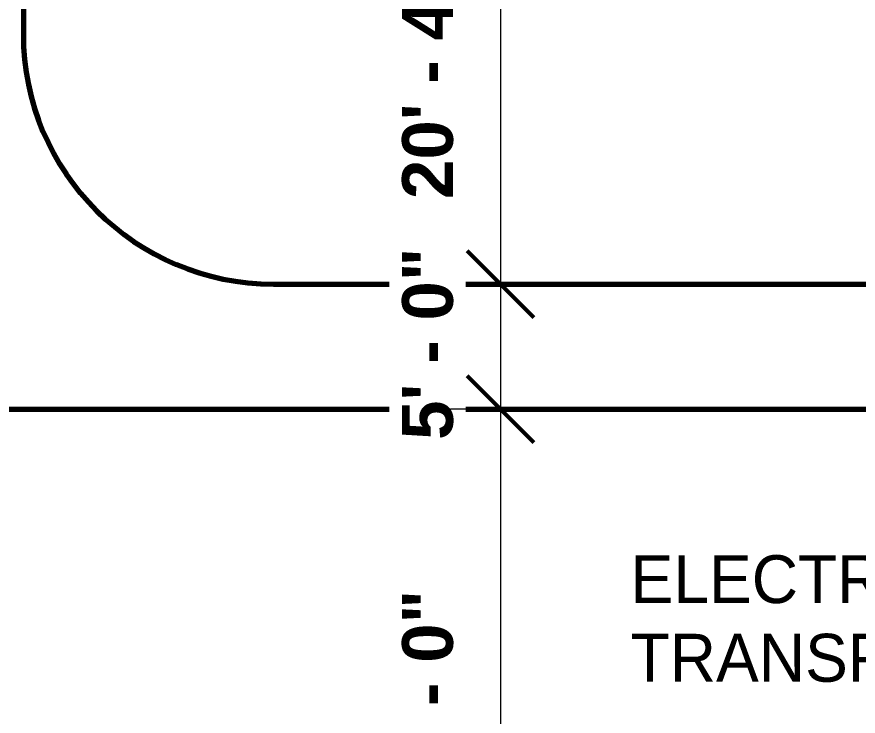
# Model space of a CAD drawing. Header units: inches. Extents: x 20001 to 27263, y -26025 to -18997.
# Drawn here: x 22055 to 22458.5, y -23250.4 to -22914.8 of the extents above; entities that cross this region are included whole.
import ezdxf

# ---------------------------------------------------------------- set-up
doc = ezdxf.new("R2010")
doc.units = ezdxf.units.IN
doc.header["$MEASUREMENT"] = 0
for name, color, linetype, lineweight in [('A-ANNO-DIMS', 211, 'Continuous', 9), ('A-ANNO-DIMS-256', 211, 'Continuous', 9), ('A-SITE-ROAD', 130, 'Continuous', 70), ('A-SITE-SWLK', 140, 'Continuous', 70), ('C-TOPO', 7, 'Continuous', 13), ('Conc', 7, 'Continuous', 70), ('G-ANNO-TEXT', 231, 'Continuous', 9)]:
    doc.layers.add(name, color=color, linetype=linetype, lineweight=lineweight)
doc.styles.add('Arial_B', font='arialbd.ttf', dxfattribs={"height": 24.354149})
doc.styles.add('Century Gothic', font='GOTHIC.TTF', dxfattribs={"height": 22.993789})
doc.dimstyles.new('OD_Dimension_1', dxfattribs={"dimscale": 12, "dimtxt": 24, "dimasz": 2.666667, "dimexe": 2, "dimexo": 1.333333, "dimgap": 1.333333, "dimtad": 1, "dimdec": 3, "dimrnd": 0.125, "dimzin": 1, "dimdsep": 46, "dimlunit": 4, "dimtxsty": 'Arial_B', "dimblk1": 'OBLIQUE', "dimblk2": 'OBLIQUE', "dimsah": 1, "dimcen": 0.09, "dimdle": 2, "dimazin": 0, "dimtfac": 1, "dimtdec": 4, "dimtix": 1, "dimtmove": 0, "dimatfit": 3, "dimfxl": 1, "dimtvp": 1, "dimtfill": 1, "dimfrac": 2, "dimtolj": 1, "dimtzin": 0, "dimlwd": 13, "dimlwe": 13, "dimarcsym": 2})

# ---------------------------------------------------------------- blocks, each defined once
blk = doc.blocks.new('DIMBLOCK49-Site Plan - Phase 1')
at = {"layer": 'A-ANNO-DIMS-256', "lineweight": 13}
for p, q in [((22143.52, -23382.67), (22142.29, -23550.66)), ((22149.97, -23406.72), (22119.34, -23406.49)), ((22143.34, -23406.67), (22149.97, -23406.72)), ((22149.09, -23526.71), (22118.46, -23526.49)), ((22142.46, -23526.66), (22149.09, -23526.71))]:
    blk.add_line(p, q, dxfattribs=at)
at = {"layer": 'A-ANNO-DIMS-256', "lineweight": 50}
for p, q in [((22143.34, -23406.67), (22127.46, -23390.55)), ((22143.34, -23406.67), (22159.23, -23422.78)), ((22142.46, -23526.66), (22126.58, -23510.55)), ((22142.46, -23526.66), (22158.35, -23542.78))]:
    blk.add_line(p, q, dxfattribs=at)
at = {"layer": 'A-ANNO-DIMS-256', "color": 0, "lineweight": 13, "attachment_point": 1, "rotation": 89.5803, "line_spacing_factor": 0.938532, "style": 'Arial_B', "bg_fill": 3, "box_fill_scale": 1.25, "bg_fill_color": 0, "bg_fill_transparency": 0}
for s, insert, char_height, width in [('(SIDE YARD SETBACK)', (22164.44, -23651.21), 24.3541, 442.5143), ('10\' - 0"', (22095.3, -23520.22), 24.354, 129.3714)]:
    blk.add_mtext(s, dxfattribs=dict(at, insert=insert, char_height=char_height, width=width))
blk = doc.blocks.new('_Oblique')
at = {"color": 0, "linetype": 'ByBlock', "lineweight": -2}
blk.add_line((-0.5, -0.5), (0.5, 0.5), dxfattribs=at)
blk = doc.blocks.new('DIMBLOCK79-Site Plan - Phase 1')
at = {"layer": 'A-ANNO-DIMS-256', "lineweight": 50}
for p, q in [((21773.57, -22798.8), (21757.57, -22782.8)), ((21773.57, -22798.8), (21789.57, -22814.8)), ((21773.57, -23526.05), (21757.57, -23510.05)), ((21773.57, -23526.05), (21789.57, -23542.05))]:
    blk.add_line(p, q, dxfattribs=at)
at = {"layer": 'A-ANNO-DIMS-256', "lineweight": 13}
for p, q in [((22042.14, -22798.8), (21749.57, -22798.8)), ((21773.57, -23550.05), (21773.57, -22798.8)), ((21773.57, -22798.8), (22042.14, -22798.8)), ((22042.14, -23526.05), (21749.57, -23526.05)), ((21773.57, -23526.05), (22042.14, -23526.05))]:
    blk.add_line(p, q, dxfattribs=at)
at = {"layer": 'A-ANNO-DIMS-256', "color": 0, "lineweight": 13, "insert": (21726.36, -23243.76), "char_height": 24.3541, "width": 195.2, "attachment_point": 1, "rotation": 90, "line_spacing_factor": 0.938532, "style": 'Arial_B', "bg_fill": 3, "box_fill_scale": 1.25, "bg_fill_color": 0, "bg_fill_transparency": 0}
blk.add_mtext('60\' - 7 1/4"', dxfattribs=at)
blk = doc.blocks.new('DIMBLOCK103-Site Plan - Phase 1')
at = {"layer": 'A-ANNO-DIMS-256', "lineweight": 13}
for p, q in [((22287.01, -22774.8), (22287.01, -23043.09)), ((22293.64, -22798.8), (22263.01, -22798.8)), ((22287.01, -22798.8), (22293.64, -22798.8)), ((22293.64, -23043.09), (22263.01, -23043.09)), ((22287.01, -23043.09), (22293.64, -23043.09))]:
    blk.add_line(p, q, dxfattribs=at)
at = {"layer": 'A-ANNO-DIMS-256', "lineweight": 50}
for p, q in [((22287.01, -22798.8), (22271.01, -22782.8)), ((22287.01, -22798.8), (22303.01, -22814.8)), ((22287.01, -23043.09), (22271.01, -23027.09)), ((22287.01, -23043.09), (22303.01, -23059.09))]:
    blk.add_line(p, q, dxfattribs=at)
at = {"layer": 'A-ANNO-DIMS-256', "color": 0, "lineweight": 13, "insert": (22239.8, -23002.28), "char_height": 24.3541, "width": 195.2, "attachment_point": 1, "rotation": 90, "line_spacing_factor": 0.938532, "style": 'Arial_B', "bg_fill": 3, "box_fill_scale": 1.25, "bg_fill_color": 0, "bg_fill_transparency": 0}
blk.add_mtext('20\' - 4 1/4"', dxfattribs=at)
blk = doc.blocks.new('DIMBLOCK104-Site Plan - Phase 1')
at = {"layer": 'A-ANNO-DIMS-256', "lineweight": 50}
for p, q in [((22287.01, -23043.09), (22271.01, -23027.09)), ((22287.01, -23043.09), (22303.01, -23059.09)), ((22287.01, -23103.09), (22271.01, -23087.09)), ((22287.01, -23103.09), (22303.01, -23119.09))]:
    blk.add_line(p, q, dxfattribs=at)
at = {"layer": 'A-ANNO-DIMS-256', "lineweight": 13}
for p, q in [((22293.64, -23043.09), (22263.01, -23043.09)), ((22287.01, -23043.09), (22287.01, -23103.09)), ((22287.01, -23043.09), (22293.64, -23043.09)), ((22293.64, -23103.09), (22263.01, -23103.09)), ((22287.01, -23103.09), (22293.64, -23103.09))]:
    blk.add_line(p, q, dxfattribs=at)
at = {"layer": 'A-ANNO-DIMS-256', "color": 0, "lineweight": 13, "insert": (22239.8, -23117.85), "char_height": 24.354, "width": 107.4286, "attachment_point": 1, "rotation": 90, "line_spacing_factor": 0.938532, "style": 'Arial_B', "bg_fill": 3, "box_fill_scale": 1.25, "bg_fill_color": 0, "bg_fill_transparency": 0}
blk.add_mtext('5\' - 0"', dxfattribs=at)
blk = doc.blocks.new('DIMBLOCK105-Site Plan - Phase 1')
at = {"layer": 'A-ANNO-DIMS-256', "lineweight": 50}
for p, q in [((22287.01, -23103.09), (22271.01, -23087.09)), ((22287.01, -23103.09), (22303.01, -23119.09)), ((22287.01, -23391.09), (22271.01, -23375.09)), ((22287.01, -23391.09), (22303.01, -23407.09))]:
    blk.add_line(p, q, dxfattribs=at)
at = {"layer": 'A-ANNO-DIMS-256', "lineweight": 13}
for p, q in [((22293.64, -23103.09), (22263.01, -23103.09)), ((22287.01, -23103.09), (22287.01, -23415.09)), ((22287.01, -23103.09), (22293.64, -23103.09)), ((22293.64, -23391.09), (22263.01, -23391.09)), ((22287.01, -23391.09), (22293.64, -23391.09))]:
    blk.add_line(p, q, dxfattribs=at)
at = {"layer": 'A-ANNO-DIMS-256', "color": 0, "lineweight": 13, "insert": (22239.8, -23300.99), "char_height": 24.354, "width": 129.3714, "attachment_point": 1, "rotation": 90, "line_spacing_factor": 0.938532, "style": 'Arial_B', "bg_fill": 3, "box_fill_scale": 1.25, "bg_fill_color": 0, "bg_fill_transparency": 0}
blk.add_mtext('24\' - 0"', dxfattribs=at)

msp = doc.modelspace()

# ---------------------------------------------------------------- linework, layer by layer
at = {"layer": 'A-SITE-ROAD'}
msp.add_line((22031.2352, -23103.0856), (23200.6077, -23103.0856), dxfattribs=at)
at = {"layer": 'A-SITE-SWLK'}
msp.add_line((22178.1402, -23043.0856), (22811.0152, -23043.0856), dxfattribs=at)
msp.add_arc((22178.1402, -22923.0856), 120, 180, 270, dxfattribs=at)
at = {"layer": 'C-TOPO'}
for p, q in [((22058.1401, -22799.9278), (22058.1401, -22923.085)), ((22058.1401, -22923.085), (22058.1401, -22799.9278)), ((22058.1401, -22923.085), (22059.9639, -22943.9238)), ((22059.9639, -22943.9238), (22058.1401, -22923.085)), ((22059.9639, -22943.9238), (22065.3765, -22964.1284)), ((22065.3765, -22964.1284), (22059.9639, -22943.9238)), ((22065.3765, -22964.1284), (22074.2168, -22983.085)), ((22074.2168, -22983.085), (22065.3765, -22964.1284)), ((22074.2168, -22983.085), (22086.2153, -23000.2207)), ((22086.2153, -23000.2207), (22074.2168, -22983.085)), ((22086.2153, -23000.2207), (22101.0059, -23015.0112)), ((22101.0059, -23015.0112), (22086.2153, -23000.2207)), ((22101.0059, -23015.0112), (22118.1401, -23027.0083)), ((22118.1401, -23027.0083), (22101.0059, -23015.0112)), ((22118.1401, -23027.0083), (22137.0981, -23035.8486)), ((22137.0981, -23035.8486), (22118.1401, -23027.0083)), ((22137.0981, -23035.8486), (22157.3027, -23041.2627)), ((22157.3027, -23041.2627), (22137.0981, -23035.8486)), ((22157.3027, -23041.2627), (22178.1401, -23043.085)), ((22178.1401, -23043.085), (22157.3027, -23041.2627)), ((22178.1401, -23043.085), (22811.0156, -23043.085)), ((22811.0156, -23043.085), (22178.1401, -23043.085)), ((23200.6084, -23103.085), (22031.2354, -23103.085)), ((22031.2354, -23103.085), (23200.6084, -23103.085))]:
    msp.add_line(p, q, dxfattribs=at)
at = {"layer": 'Conc'}
msp.add_line((22058.1402, -22799.9278), (22058.1402, -22923.0856), dxfattribs=at)

# ---------------------------------------------------------------- texts
at = {"layer": 'G-ANNO-TEXT', "color": 137, "insert": (22349.3585, -23173.1751), "char_height": 22.993789, "width": 285.12, "attachment_point": 1, "line_spacing_factor": 0.984117, "style": 'Century Gothic', "bg_fill": 3, "box_fill_scale": 1.25, "bg_fill_color": 0, "bg_fill_transparency": 0}
msp.add_mtext('ELECTRICAL\\PTRANSFORMERS', dxfattribs=at)

# ---------------------------------------------------------------- dimensions: what is measured, and where the dimension line sits
at = {"layer": 'A-ANNO-DIMS', "lineweight": 13}
dim = msp.add_linear_dim(base=(22142.4639, -23526.6642), p1=(22165.9697, -23406.8332), p2=(22165.0907, -23526.83), angle=89.580334, text='<>\\X(SIDE YARD SETBACK)', dimstyle='OD_Dimension_1', override={"dimpost": '<>', "dimfxl": 120}, dxfattribs=at)
dim.commit()
dim.dimension.update_dxf_attribs({"geometry": 'DIMBLOCK49-Site Plan - Phase 1', "text_midpoint": (22142.9034, -23466.6658)})

# ---------------------------------------------------------------- next in the draw order: dimensions: what is measured, and where the dimension line sits
for base, p1, p2, override, picture, middle in [((22287.0107, -23043.0856), (22309.6381, -22798.8028), (22309.6381, -23043.0856), {"dimpost": '<>', "dimfxl": 244.282743}, 'DIMBLOCK103-Site Plan - Phase 1', (22258.4183, -22920.9442)), ((21773.5677, -22798.8028), (22058.1402, -23526.0466), (22058.1402, -22798.8028), {"dimpost": '<>', "dimfxl": 727.243765}, 'DIMBLOCK79-Site Plan - Phase 1', (21744.9753, -23162.4247))]:
    dim = msp.add_linear_dim(base=base, p1=p1, p2=p2, angle=90, dimstyle='OD_Dimension_1', override=override, dxfattribs=at)
    dim.commit()
    dim.dimension.update_dxf_attribs({"geometry": picture, "text_midpoint": middle})

# ---------------------------------------------------------------- next in the draw order: dimensions: what is measured, and where the dimension line sits
dim = msp.add_linear_dim(base=(22287.0107, -23103.0856), p1=(22309.6381, -23043.0856), p2=(22309.6381, -23103.0856), angle=90, dimstyle='OD_Dimension_1', override={"dimpost": '<>', "dimfxl": 60}, dxfattribs=at)
dim.commit()
dim.dimension.update_dxf_attribs({"geometry": 'DIMBLOCK104-Site Plan - Phase 1', "text_midpoint": (22258.5761, -23073.0856)})

# ---------------------------------------------------------------- next in the draw order: dimensions: what is measured, and where the dimension line sits
dim = msp.add_linear_dim(base=(22287.0107, -23391.0856), p1=(22309.6381, -23103.0856), p2=(22309.6381, -23391.0856), angle=90, dimstyle='OD_Dimension_1', override={"dimpost": '<>', "dimfxl": 288}, dxfattribs=at)
dim.commit()
dim.dimension.update_dxf_attribs({"geometry": 'DIMBLOCK105-Site Plan - Phase 1', "text_midpoint": (22258.5761, -23247.0856)})

doc.saveas('drawing.dxf')
